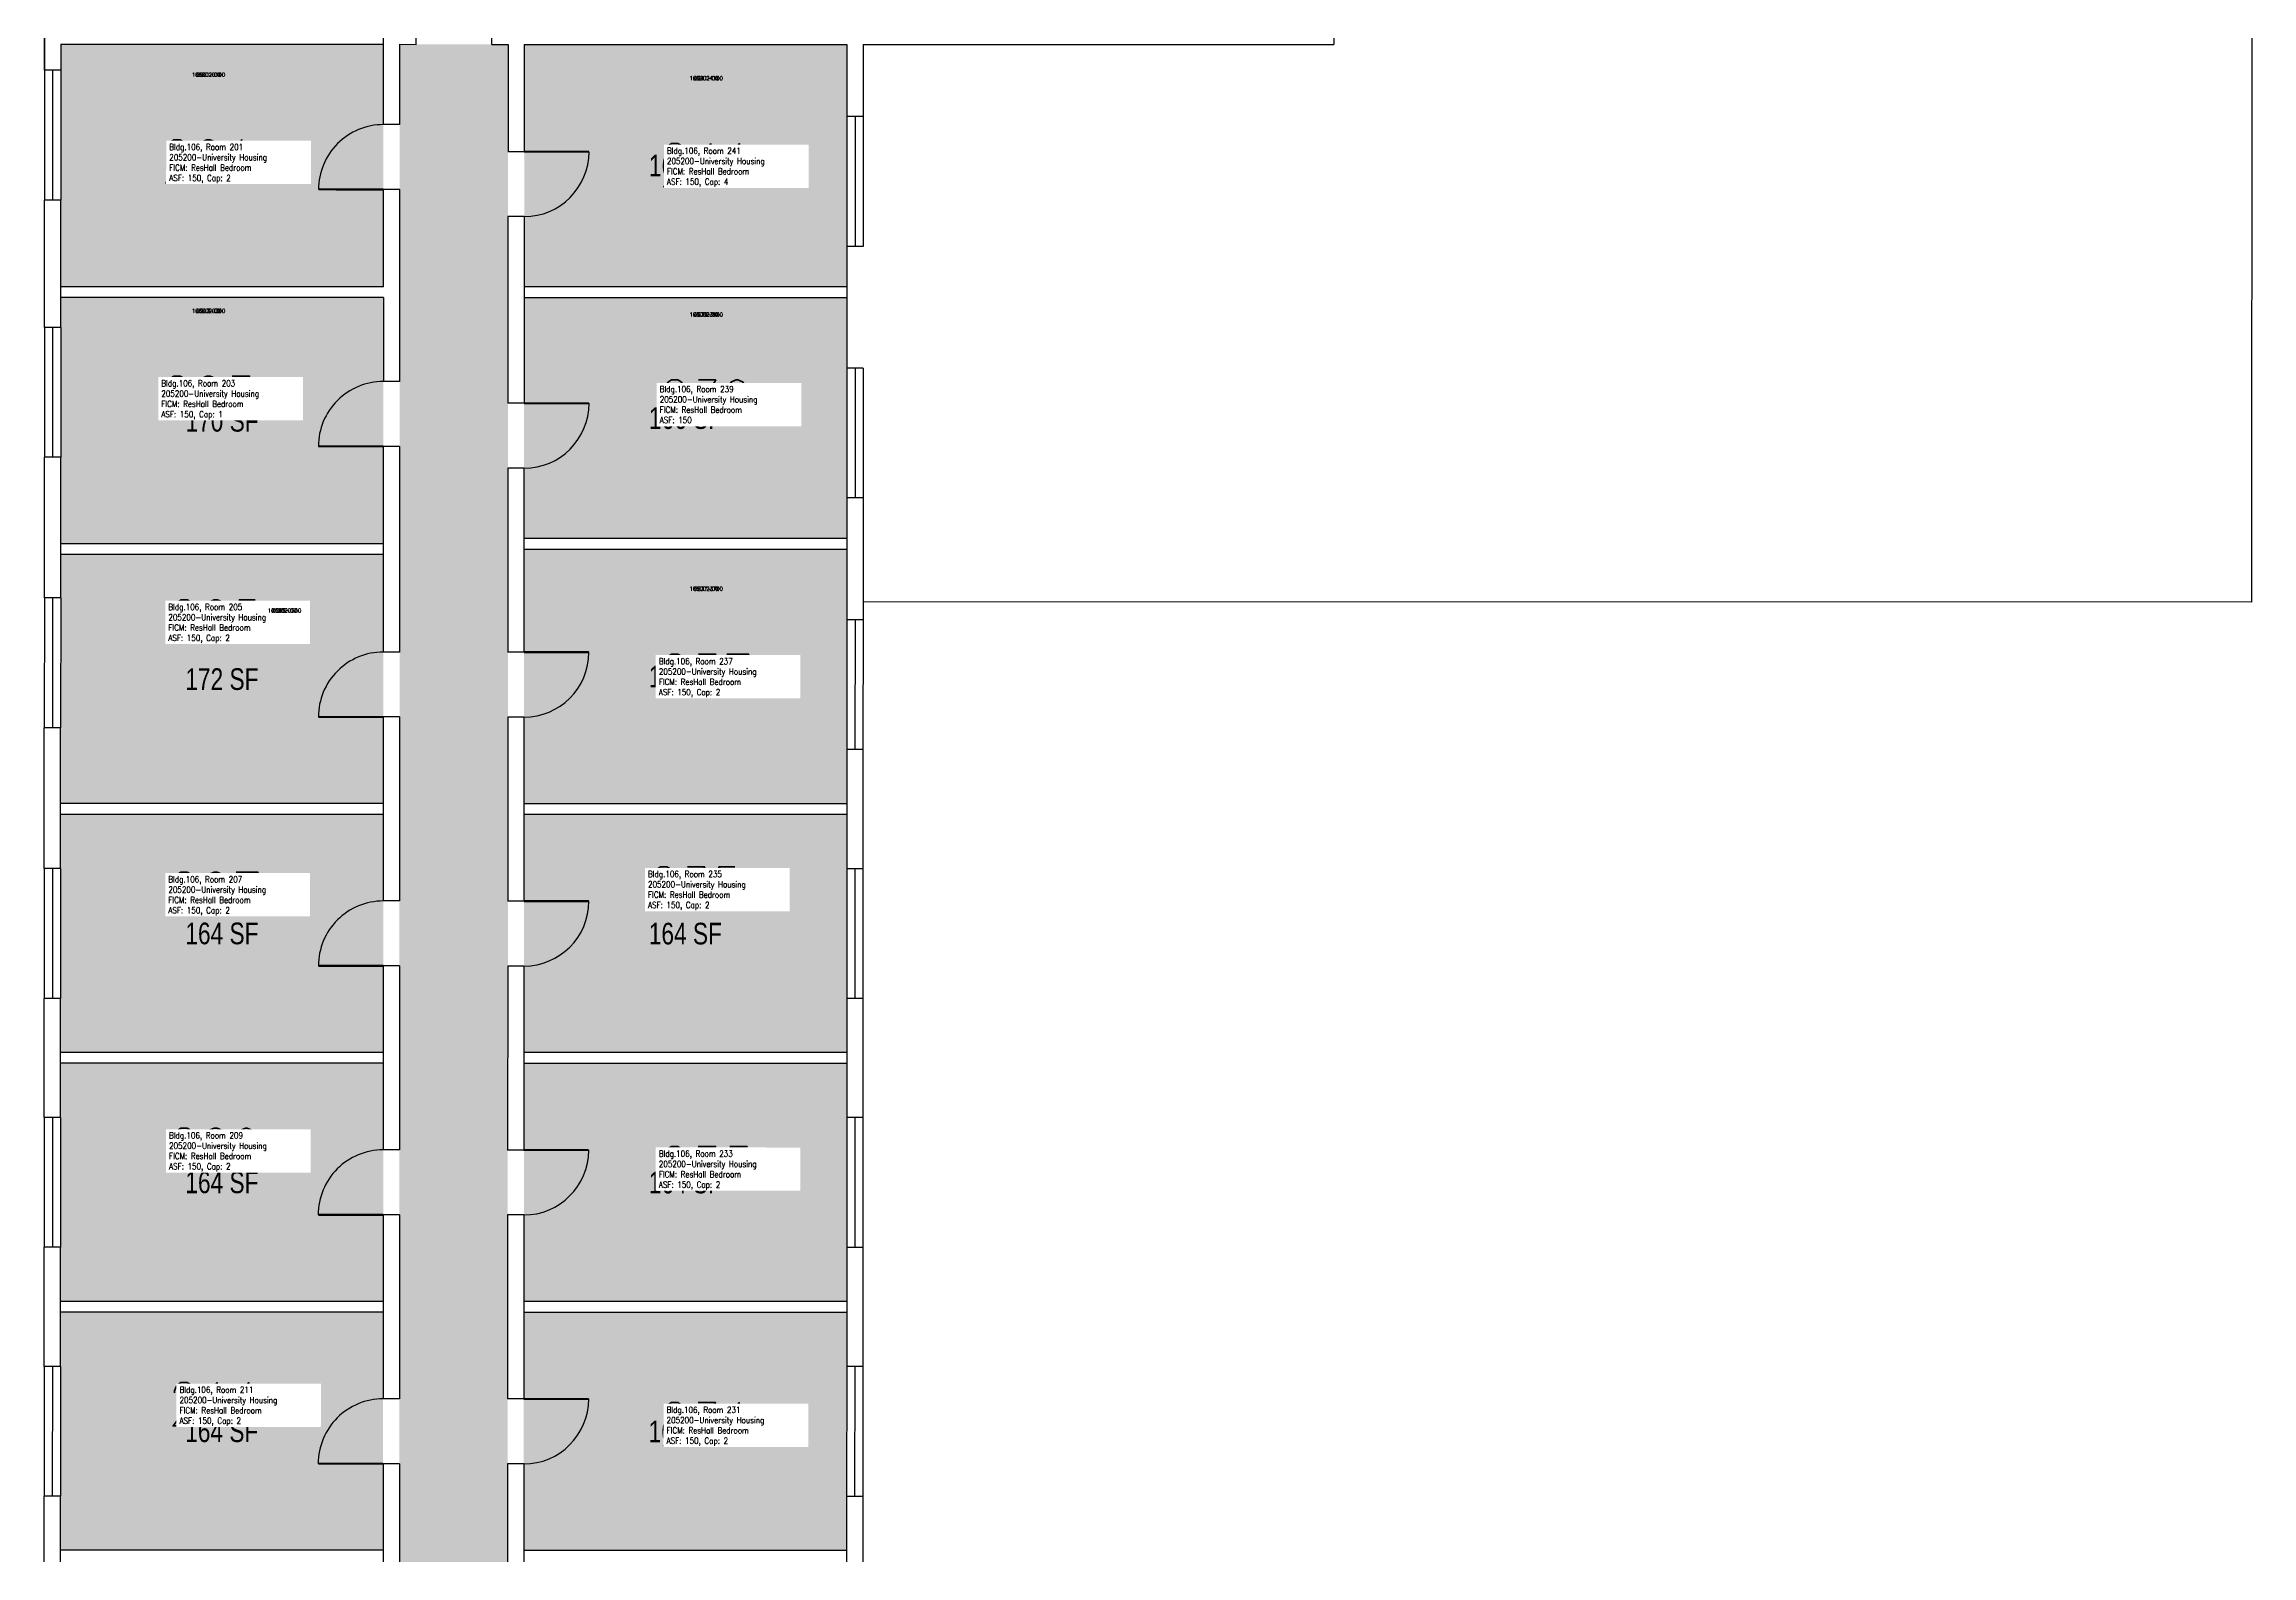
# Model space of a CAD drawing. Header units: inches. Extents: x -394 to 1225, y 0 to 3729.
# Drawn here: x 0 to 1225, y 938 to 1776 of the extents above; entities that cross this region are included whole.
import ezdxf
from ezdxf.enums import TextEntityAlignment as Align

# ---------------------------------------------------------------- set-up
doc = ezdxf.new("R2010")
doc.units = ezdxf.units.IN
doc.header["$LTSCALE"] = 0.25
doc.header["$MEASUREMENT"] = 0
for name, color, linetype in [('A-DOOR', 2, 'CONTINUOUS'), ('A-GLAZ', 1, 'CONTINUOUS'), ('A-GLAZ-SILL', 2, 'CONTINUOUS'), ('A-IDEN-RNUM', 7, 'CONTINUOUS'), ('A-IDEN-SNUM', 4, 'CONTINUOUS'), ('A-IDEN-VNUM', 4, 'CONTINUOUS'), ('A-ROOF', 2, 'CONTINUOUS'), ('A-WALL', 5, 'CONTINUOUS'), ('AREA-TEXT', 3, 'CONTINUOUS'), ('Rooms-Category-Color', 7, 'CONTINUOUS'), ('Rooms-College-Color', 7, 'CONTINUOUS'), ('Rooms-Department-Color', 7, 'CONTINUOUS'), ('Rooms-Division-Color', 7, 'CONTINUOUS'), ('Rooms-Information', 7, 'CONTINUOUS')]:
    doc.layers.add(name, color=color, linetype=linetype)
doc.styles.add('AREA', font='arial.ttf', dxfattribs={"width": 0.75, "height": 24})
doc.styles.add('ROOMSNUMBER', font='SIMPLEX.shx', dxfattribs={"height": 0.18})
doc.styles.add('ROOMVNUMBER', font='simplex.shx', dxfattribs={"width": 0.85})

msp = doc.modelspace()

# ---------------------------------------------------------------- hatches: boundary and pattern name
at = {"layer": 'Rooms-Category-Color', "true_color": 0x728ef3}
for points in [[(188.4, 1776), (9.4, 1776), (9.4, 1748), (9.4, 1676), (9.4, 1641.5), (188.4, 1641.5)], [(445.5, 1666.4), (445.5, 1738.4), (445.5, 1775.9), (266.5, 1775.9), (266.4, 1641.4), (445.4, 1641.4)], [(188.4, 1635.5), (9.4, 1635.5), (9.4, 1605.5), (9.4, 1533.5), (9.4, 1499), (188.3, 1499)], [(445.4, 1525.9), (445.4, 1597.9), (445.4, 1635.4), (266.4, 1635.4), (266.3, 1501.9), (445.4, 1501.9)], [(445.3, 1384.9), (445.4, 1456.9), (445.4, 1495.9), (266.3, 1495.9), (266.3, 1354.9), (445.3, 1354.9)], [(188.3, 1493), (9.4, 1493), (9.4, 1469), (9.3, 1397), (9.3, 1355), (188.3, 1355)], [(188.3, 1349), (9.3, 1349), (9.3, 1319), (9.3, 1247), (9.3, 1217), (188.3, 1217)], [(445.3, 1246.9), (445.3, 1318.9), (445.3, 1348.9), (266.3, 1348.9), (266.3, 1216.9), (445.3, 1216.9)], [(188.3, 1211), (9.3, 1211), (9.3, 1181), (9.3, 1109), (9.3, 1079), (188.2, 1079)], [(445.3, 1108.9), (445.3, 1180.9), (445.3, 1210.9), (266.3, 1210.9), (266.2, 1078.9), (445.3, 1078.9)], [(188.2, 1073), (9.3, 1073), (9.3, 1043), (9.2, 971), (9.2, 941), (188.2, 941)], [(445.2, 970.9), (445.3, 1042.9), (445.3, 1072.9), (266.2, 1072.9), (266.2, 940.9), (445.2, 940.9)]]:
    msp.add_hatch(color=171, dxfattribs=at).paths.add_polyline_path(points)
at = {"layer": 'Rooms-Category-Color', "true_color": 0xadadad}
msp.add_hatch(color=253, dxfattribs=at).paths.add_polyline_path([(257.5, 1775.9), (197.4, 1776), (197.4, 1773), (197, 154.9), (197, 154.9), (197, 9), (257, 8.9), (257.1, 526.9), (269.1, 526.9), (269.1, 555.9), (257.1, 555.9), (257.2, 564.9), (266.1, 564.9), (266.1, 559.9), (284.1, 559.9), (284.1, 622.9), (266.1, 622.9), (266.1, 617.9), (257.2, 617.9), (257.5, 1775.9)])
at = {"layer": 'Rooms-College-Color', "true_color": 0xadadad}
for points in [[(188.4, 1776), (9.4, 1776), (9.4, 1748), (9.4, 1676), (9.4, 1641.5), (188.4, 1641.5)], [(257.5, 1775.9), (197.4, 1776), (197.4, 1773), (197, 154.9), (197, 154.9), (197, 9), (257, 8.9), (257.1, 526.9), (269.1, 526.9), (269.1, 555.9), (257.1, 555.9), (257.2, 564.9), (266.1, 564.9), (266.1, 559.9), (284.1, 559.9), (284.1, 622.9), (266.1, 622.9), (266.1, 617.9), (257.2, 617.9), (257.5, 1775.9)], [(445.5, 1666.4), (445.5, 1738.4), (445.5, 1775.9), (266.5, 1775.9), (266.4, 1641.4), (445.4, 1641.4)], [(188.4, 1635.5), (9.4, 1635.5), (9.4, 1605.5), (9.4, 1533.5), (9.4, 1499), (188.3, 1499)], [(445.4, 1525.9), (445.4, 1597.9), (445.4, 1635.4), (266.4, 1635.4), (266.3, 1501.9), (445.4, 1501.9)], [(445.3, 1384.9), (445.4, 1456.9), (445.4, 1495.9), (266.3, 1495.9), (266.3, 1354.9), (445.3, 1354.9)], [(188.3, 1493), (9.4, 1493), (9.4, 1469), (9.3, 1397), (9.3, 1355), (188.3, 1355)], [(188.3, 1349), (9.3, 1349), (9.3, 1319), (9.3, 1247), (9.3, 1217), (188.3, 1217)], [(445.3, 1246.9), (445.3, 1318.9), (445.3, 1348.9), (266.3, 1348.9), (266.3, 1216.9), (445.3, 1216.9)], [(188.3, 1211), (9.3, 1211), (9.3, 1181), (9.3, 1109), (9.3, 1079), (188.2, 1079)], [(445.3, 1108.9), (445.3, 1180.9), (445.3, 1210.9), (266.3, 1210.9), (266.2, 1078.9), (445.3, 1078.9)], [(188.2, 1073), (9.3, 1073), (9.3, 1043), (9.2, 971), (9.2, 941), (188.2, 941)], [(445.2, 970.9), (445.3, 1042.9), (445.3, 1072.9), (266.2, 1072.9), (266.2, 940.9), (445.2, 940.9)]]:
    msp.add_hatch(color=253, dxfattribs=at).paths.add_polyline_path(points)
at = {"layer": 'Rooms-Department-Color', "true_color": 0x604aed}
for points in [[(188.4, 1776), (9.4, 1776), (9.4, 1748), (9.4, 1676), (9.4, 1641.5), (188.4, 1641.5)], [(445.5, 1666.4), (445.5, 1738.4), (445.5, 1775.9), (266.5, 1775.9), (266.4, 1641.4), (445.4, 1641.4)], [(188.4, 1635.5), (9.4, 1635.5), (9.4, 1605.5), (9.4, 1533.5), (9.4, 1499), (188.3, 1499)], [(445.4, 1525.9), (445.4, 1597.9), (445.4, 1635.4), (266.4, 1635.4), (266.3, 1501.9), (445.4, 1501.9)], [(445.3, 1384.9), (445.4, 1456.9), (445.4, 1495.9), (266.3, 1495.9), (266.3, 1354.9), (445.3, 1354.9)], [(188.3, 1493), (9.4, 1493), (9.4, 1469), (9.3, 1397), (9.3, 1355), (188.3, 1355)], [(188.3, 1349), (9.3, 1349), (9.3, 1319), (9.3, 1247), (9.3, 1217), (188.3, 1217)], [(445.3, 1246.9), (445.3, 1318.9), (445.3, 1348.9), (266.3, 1348.9), (266.3, 1216.9), (445.3, 1216.9)], [(188.3, 1211), (9.3, 1211), (9.3, 1181), (9.3, 1109), (9.3, 1079), (188.2, 1079)], [(445.3, 1108.9), (445.3, 1180.9), (445.3, 1210.9), (266.3, 1210.9), (266.2, 1078.9), (445.3, 1078.9)], [(188.2, 1073), (9.3, 1073), (9.3, 1043), (9.2, 971), (9.2, 941), (188.2, 941)], [(445.2, 970.9), (445.3, 1042.9), (445.3, 1072.9), (266.2, 1072.9), (266.2, 940.9), (445.2, 940.9)]]:
    msp.add_hatch(color=173, dxfattribs=at).paths.add_polyline_path(points)
at = {"layer": 'Rooms-Department-Color', "true_color": 0xacacac}
msp.add_hatch(color=253, dxfattribs=at).paths.add_polyline_path([(257.5, 1775.9), (197.4, 1776), (197.4, 1773), (197, 154.9), (197, 154.9), (197, 9), (257, 8.9), (257.1, 526.9), (269.1, 526.9), (269.1, 555.9), (257.1, 555.9), (257.2, 564.9), (266.1, 564.9), (266.1, 559.9), (284.1, 559.9), (284.1, 622.9), (266.1, 622.9), (266.1, 617.9), (257.2, 617.9), (257.5, 1775.9)])
at = {"layer": 'Rooms-Division-Color', "true_color": 0x604aed}
for points in [[(188.4, 1776), (9.4, 1776), (9.4, 1748), (9.4, 1676), (9.4, 1641.5), (188.4, 1641.5)], [(445.5, 1666.4), (445.5, 1738.4), (445.5, 1775.9), (266.5, 1775.9), (266.4, 1641.4), (445.4, 1641.4)], [(188.4, 1635.5), (9.4, 1635.5), (9.4, 1605.5), (9.4, 1533.5), (9.4, 1499), (188.3, 1499)], [(445.4, 1525.9), (445.4, 1597.9), (445.4, 1635.4), (266.4, 1635.4), (266.3, 1501.9), (445.4, 1501.9)], [(445.3, 1384.9), (445.4, 1456.9), (445.4, 1495.9), (266.3, 1495.9), (266.3, 1354.9), (445.3, 1354.9)], [(188.3, 1493), (9.4, 1493), (9.4, 1469), (9.3, 1397), (9.3, 1355), (188.3, 1355)], [(188.3, 1349), (9.3, 1349), (9.3, 1319), (9.3, 1247), (9.3, 1217), (188.3, 1217)], [(445.3, 1246.9), (445.3, 1318.9), (445.3, 1348.9), (266.3, 1348.9), (266.3, 1216.9), (445.3, 1216.9)], [(188.3, 1211), (9.3, 1211), (9.3, 1181), (9.3, 1109), (9.3, 1079), (188.2, 1079)], [(445.3, 1108.9), (445.3, 1180.9), (445.3, 1210.9), (266.3, 1210.9), (266.2, 1078.9), (445.3, 1078.9)], [(188.2, 1073), (9.3, 1073), (9.3, 1043), (9.2, 971), (9.2, 941), (188.2, 941)], [(445.2, 970.9), (445.3, 1042.9), (445.3, 1072.9), (266.2, 1072.9), (266.2, 940.9), (445.2, 940.9)]]:
    msp.add_hatch(color=173, dxfattribs=at).paths.add_polyline_path(points)
at = {"layer": 'Rooms-Division-Color', "true_color": 0xadadad}
msp.add_hatch(color=253, dxfattribs=at).paths.add_polyline_path([(257.5, 1775.9), (197.4, 1776), (197.4, 1773), (197, 154.9), (197, 154.9), (197, 9), (257, 8.9), (257.1, 526.9), (269.1, 526.9), (269.1, 555.9), (257.1, 555.9), (257.2, 564.9), (266.1, 564.9), (266.1, 559.9), (284.1, 559.9), (284.1, 622.9), (266.1, 622.9), (266.1, 617.9), (257.2, 617.9), (257.5, 1775.9)])

# ---------------------------------------------------------------- linework, layer by layer
at = {"layer": 'A-DOOR', "const_width": 1.2}
for points in [[(266.4, 1716.4), (302.4, 1716.4)], [(188.4, 1695.4), (152.4, 1695.5)], [(266.4, 1576.9), (302.4, 1576.9)], [(188.3, 1553), (152.3, 1553)], [(266.3, 1438.9), (302.3, 1438.9)], [(188.3, 1403), (152.3, 1403)], [(266.3, 1300.9), (302.3, 1300.9)], [(188.3, 1265), (152.3, 1265)], [(266.2, 1162.9), (302.2, 1162.9)], [(188.2, 1127), (152.2, 1127)], [(266.2, 1024.9), (302.2, 1024.9)], [(188.2, 989), (152.2, 989)]]:
    msp.add_lwpolyline(points, dxfattribs=at)
at = {"layer": 'A-DOOR'}
for centre, start, end in [((188.4, 1695.4), 89.9858, 179.9858), ((266.4, 1716.4), 269.9858, 359.9858), ((188.3, 1553), 89.9858, 179.9858), ((266.4, 1576.9), 269.9858, 359.9858), ((188.3, 1403), 89.9858, 179.9858), ((266.3, 1438.9), 269.9858, 359.9858), ((188.3, 1265), 89.9858, 179.9858), ((266.3, 1300.9), 269.9858, 359.9858), ((188.2, 1127), 89.9858, 179.9858), ((266.2, 1162.9), 269.9858, 359.9858), ((188.2, 989), 89.9858, 179.9858), ((266.2, 1024.9), 269.9858, 359.9858)]:
    msp.add_arc(centre, 36, start, end, dxfattribs=at)
at = {"layer": 'A-GLAZ'}
for p, q in [((4.9, 1761.5), (4.9, 1689.5)), ((449.9, 1735.9), (449.9, 1663.9)), ((4.9, 1689.5), (4.9, 1689.5)), ((449.9, 1663.9), (449.9, 1663.9)), ((4.9, 1619), (4.9, 1547)), ((449.9, 1596.4), (449.9, 1524.4)), ((4.9, 1547), (4.9, 1547)), ((4.9, 1469), (4.8, 1397)), ((449.9, 1456.9), (449.8, 1384.9)), ((4.8, 1319), (4.8, 1247)), ((449.8, 1318.9), (449.8, 1246.9)), ((4.8, 1181), (4.8, 1109)), ((449.8, 1180.9), (449.8, 1108.9)), ((4.8, 1043), (4.7, 971)), ((449.8, 1042.9), (449.7, 970.9))]:
    msp.add_line(p, q, dxfattribs=at)
at = {"layer": 'A-GLAZ-SILL'}
for p, q in [((0.4, 1761.5), (0.4, 1689.5)), ((9.4, 1761.5), (9.4, 1689.5)), ((445.4, 1735.9), (445.4, 1663.9)), ((454.4, 1735.9), (454.4, 1663.9)), ((0.4, 1619), (0.4, 1547)), ((9.4, 1619), (9.4, 1547)), ((445.4, 1596.4), (445.4, 1524.4)), ((454.4, 1596.4), (454.4, 1524.4)), ((0.4, 1469), (0.3, 1397)), ((9.4, 1469), (9.3, 1397)), ((445.4, 1456.9), (445.3, 1384.9)), ((454.4, 1456.9), (454.3, 1384.9)), ((0.3, 1319), (0.3, 1247)), ((9.3, 1319), (9.3, 1247)), ((445.3, 1318.9), (445.3, 1246.9)), ((454.3, 1318.9), (454.3, 1246.9)), ((0.3, 1181), (0.3, 1109)), ((9.3, 1181), (9.3, 1109)), ((445.3, 1180.9), (445.3, 1108.9)), ((454.3, 1180.9), (454.3, 1108.9)), ((0.3, 1043), (0.2, 971)), ((9.3, 1043), (9.2, 971)), ((445.3, 1042.9), (445.2, 970.9)), ((454.3, 1042.9), (454.2, 970.9))]:
    msp.add_line(p, q, dxfattribs=at)
at = {"layer": 'A-ROOF'}
for p, q in [((1224.5, 2090.7), (1224.4, 1466.7)), ((1224.4, 1466.7), (454.4, 1466.9))]:
    msp.add_line(p, q, dxfattribs=at)
at = {"layer": 'A-WALL'}
for p, q in [((188.4, 1731.4), (188.5, 2122)), ((715.5, 1913.8), (715.4, 1775.8)), ((0.4, 1761.5), (0.4, 1785)), ((0.4, 1785), (0.4, 1761.5)), ((9.4, 1776), (188.4, 1776)), ((9.4, 1776), (188.4, 1776)), ((9.4, 1776), (9.4, 1761.5)), ((197.4, 1776), (206.5, 1775.9)), ((197.4, 1731.4), (197.4, 1776)), ((206.5, 1775.9), (206.5, 1784.9)), ((248.5, 1775.9), (248.5, 1784.9)), ((248.5, 1775.9), (257.5, 1775.9)), ((257.5, 1775.9), (257.5, 1716.4)), ((266.5, 1775.9), (266.5, 1716.4)), ((266.5, 1775.9), (445.4, 1775.9)), ((445.4, 1775.9), (445.4, 1735.9)), ((445.5, 1775.9), (445.5, 1775.9)), ((454.4, 1775.9), (715.4, 1775.8)), ((454.4, 1775.9), (454.4, 1735.9)), ((9.4, 1761.5), (0.4, 1761.5)), ((197.4, 1731.4), (188.4, 1731.4)), ((454.4, 1735.9), (445.4, 1735.9)), ((266.5, 1716.4), (257.5, 1716.4)), ((188.4, 1641.5), (188.4, 1695.4)), ((197.4, 1695.4), (188.4, 1695.4)), ((197.4, 1589), (197.4, 1695.4)), ((0.4, 1619), (0.4, 1689.5)), ((9.4, 1689.5), (0.4, 1689.5)), ((9.4, 1619), (9.4, 1689.5)), ((266.4, 1680.4), (257.4, 1680.4)), ((257.4, 1680.4), (257.4, 1576.9)), ((266.4, 1680.4), (266.4, 1576.9)), ((454.4, 1663.9), (445.4, 1663.9)), ((445.4, 1663.9), (445.4, 1596.4)), ((188.4, 1641.5), (9.4, 1641.5)), ((445.4, 1641.4), (266.4, 1641.4)), ((188.4, 1635.5), (9.4, 1635.5)), ((188.4, 1635.5), (188.4, 1589)), ((445.4, 1635.4), (266.4, 1635.4)), ((9.4, 1619), (0.4, 1619)), ((454.4, 1596.4), (445.4, 1596.4)), ((197.4, 1589), (188.4, 1589)), ((266.4, 1576.9), (257.4, 1576.9)), ((0.4, 1469), (0.4, 1547)), ((9.4, 1547), (0.4, 1547)), ((9.4, 1469), (9.4, 1547)), ((188.3, 1553), (188.3, 1439)), ((197.3, 1553), (188.3, 1553)), ((197.3, 1553), (197.3, 1439)), ((266.3, 1540.9), (257.3, 1540.9)), ((257.3, 1540.9), (257.3, 1438.9)), ((266.3, 1540.9), (266.3, 1438.9)), ((454.4, 1524.4), (445.4, 1524.4)), ((445.4, 1524.4), (445.4, 1456.9)), ((454.4, 1524.4), (454.4, 1456.9)), ((188.3, 1499), (9.4, 1499)), ((445.4, 1501.9), (266.3, 1501.9)), ((445.4, 1495.9), (266.3, 1495.9)), ((188.3, 1493), (9.4, 1493)), ((9.4, 1469), (0.4, 1469)), ((454.3, 1456.9), (445.4, 1456.9)), ((197.3, 1439), (188.3, 1439)), ((266.3, 1438.9), (257.3, 1438.9)), ((0.3, 1319), (0.3, 1397)), ((9.3, 1397), (0.3, 1397)), ((9.3, 1319), (9.3, 1397)), ((197.3, 1403), (188.3, 1403)), ((188.3, 1403), (188.3, 1301)), ((197.3, 1403), (197.3, 1301)), ((266.3, 1402.9), (257.3, 1402.9)), ((257.3, 1402.9), (257.3, 1300.9)), ((266.3, 1402.9), (266.3, 1300.9)), ((454.3, 1384.9), (445.3, 1384.9)), ((445.3, 1384.9), (445.3, 1318.9)), ((454.3, 1384.9), (454.3, 1318.9)), ((188.3, 1355), (9.3, 1355)), ((188.3, 1349), (9.3, 1349)), ((445.3, 1354.9), (266.3, 1354.9)), ((445.3, 1348.9), (266.3, 1348.9)), ((9.3, 1319), (0.3, 1319)), ((454.3, 1318.9), (445.3, 1318.9)), ((197.3, 1301), (188.3, 1301)), ((266.3, 1300.9), (257.3, 1300.9)), ((188.3, 1265), (188.2, 1163)), ((197.3, 1265), (188.3, 1265)), ((197.3, 1265), (197.2, 1163)), ((257.3, 1264.9), (257.2, 1162.9)), ((266.3, 1264.9), (257.3, 1264.9)), ((266.3, 1264.9), (266.2, 1162.9)), ((9.3, 1247), (0.3, 1247)), ((0.3, 1181), (0.3, 1247)), ((9.3, 1181), (9.3, 1247)), ((454.3, 1246.9), (445.3, 1246.9)), ((445.3, 1246.9), (445.3, 1180.9)), ((454.3, 1246.9), (454.3, 1180.9)), ((188.3, 1217), (9.3, 1217)), ((445.3, 1216.9), (266.3, 1216.9)), ((188.3, 1211), (9.3, 1211)), ((445.3, 1210.9), (266.3, 1210.9)), ((9.3, 1181), (0.3, 1181)), ((454.3, 1180.9), (445.3, 1180.9)), ((197.2, 1163), (188.2, 1163)), ((266.2, 1162.9), (257.2, 1162.9)), ((197.2, 1127), (188.2, 1127)), ((188.2, 1127), (188.2, 1025)), ((197.2, 1127), (197.2, 1025)), ((266.2, 1126.9), (257.2, 1126.9)), ((257.2, 1126.9), (257.2, 1024.9)), ((266.2, 1126.9), (266.2, 1024.9)), ((0.3, 1043), (0.3, 1109)), ((9.3, 1109), (0.3, 1109)), ((9.3, 1043), (9.3, 1109)), ((454.3, 1108.9), (445.3, 1108.9)), ((445.3, 1108.9), (445.3, 1042.9)), ((454.3, 1108.9), (454.3, 1042.9)), ((188.2, 1079), (9.3, 1079)), ((445.3, 1078.9), (266.2, 1078.9)), ((188.2, 1073), (9.3, 1073)), ((445.3, 1072.9), (266.2, 1072.9)), ((9.3, 1043), (0.3, 1043)), ((454.3, 1042.9), (445.3, 1042.9)), ((197.2, 1025), (188.2, 1025)), ((266.2, 1024.9), (257.2, 1024.9)), ((197.2, 989), (188.2, 989)), ((188.2, 989), (188.2, 887)), ((197.2, 989), (197.2, 887)), ((266.2, 988.9), (257.2, 988.9)), ((257.2, 988.9), (257.2, 886.9)), ((266.2, 988.9), (266.2, 886.9)), ((9.2, 971), (0.2, 971)), ((0.2, 905), (0.2, 971)), ((9.2, 905), (9.2, 971)), ((454.2, 970.9), (445.2, 970.9)), ((445.2, 970.9), (445.2, 781.9)), ((454.2, 970.9), (454.2, 781.9)), ((188.2, 941), (9.2, 941)), ((445.2, 940.9), (266.2, 940.9))]:
    msp.add_line(p, q, dxfattribs=at)

# ---------------------------------------------------------------- texts
at = {"layer": 'A-IDEN-RNUM', "style": 'ROOMSNUMBER'}
for s, p in [('0201-00', (91.4, 1759.1)), ('0241-00', (367.4, 1757.1)), ('0203-00', (91.4, 1628.1)), ('0239-00', (367.4, 1626.1)), ('0237-00', (367.4, 1474.1)), ('0205-00', (133.5, 1462)), ('0207-00', (90.1, 1314.3)), ('0235-00', (356.1, 1317.2)), ('0209-00', (93.2, 1166)), ('0233-00', (365.2, 1155.9)), ('0211-00', (88.9, 1030.2)), ('0231-00', (360.9, 1019.1))]:
    msp.add_text(s, height=2.16, rotation=359.9858, dxfattribs=at).set_placement(p, align=Align.MIDDLE)
at = {"layer": 'A-IDEN-SNUM', "style": 'ROOMSNUMBER'}
for s, p in [('1060020100', (91.4, 1759.1)), ('1060024100', (367.4, 1757.1)), ('1060020300', (91.4, 1628.1)), ('1060023900', (367.4, 1626.1)), ('1060023700', (367.4, 1474.1)), ('1060020500', (133.5, 1462)), ('1060020700', (90.1, 1314.3)), ('1060023500', (356.1, 1317.2)), ('1060020900', (93.2, 1166)), ('1060023300', (365.2, 1155.9)), ('1060021100', (88.9, 1030.2)), ('1060023100', (360.9, 1019.1))]:
    msp.add_text(s, height=2.16, rotation=359.9858, dxfattribs=at).set_placement(p, align=Align.MIDDLE)
at = {"layer": 'A-IDEN-VNUM', "style": 'ROOMVNUMBER', "width": 0.85}
for s, p in [('201', (91.4, 1711)), ('241', (367.4, 1708.9)), ('203', (91.4, 1580)), ('239', (367.4, 1577.9)), ('205', (95.4, 1456)), ('237', (367.4, 1425.9)), ('207', (95.3, 1305)), ('235', (361.3, 1307.9)), ('209', (95.3, 1163)), ('233', (367.3, 1152.9)), ('211', (95.3, 1022)), ('231', (367.3, 1010.9))]:
    msp.add_text(s, height=24, rotation=359.9858, dxfattribs=at).set_placement(p, align=Align.MIDDLE)
at = {"layer": 'AREA-TEXT', "style": 'AREA', "width": 0.75}
for s, p in [('167 SF', (98.9, 1708.7)), ('167 SF', (355.9, 1708.7)), ('170 SF', (98.9, 1567.2)), ('166 SF', (355.9, 1568.7)), ('172 SF', (98.8, 1424)), ('175 SF', (355.8, 1425.4)), ('164 SF', (98.8, 1283)), ('164 SF', (355.8, 1282.9)), ('164 SF', (98.8, 1145)), ('164 SF', (355.8, 1144.9)), ('164 SF', (98.7, 1007)), ('164 SF', (355.7, 1006.9))]:
    msp.add_text(s, height=12, dxfattribs=at).set_placement(p, align=Align.MIDDLE_CENTER)

# ---------------------------------------------------------------- next in the draw order: texts
at = {"layer": 'Rooms-Information', "char_height": 3.429, "width": 76.8, "attachment_point": 7, "rotation": 359.9858, "style": 'ROOMVNUMBER', "bg_fill": 3, "box_fill_scale": 1.5, "bg_fill_color": 256, "bg_fill_true_color": 13158600, "bg_fill_transparency": 0}
for s, insert in [('Bldg.106, Room 201^M^J205200-University Housing^M^JFICM: ResHall Bedroom^M^JASF: 150, Cap: 2', (69.6, 1699)), ('Bldg.106, Room 241^M^J205200-University Housing^M^JFICM: ResHall Bedroom^M^JASF: 150, Cap: 4', (345.6, 1696.9)), ('Bldg.106, Room 203^M^J205200-University Housing^M^JFICM: ResHall Bedroom^M^JASF: 150, Cap: 1', (65.2, 1568)), ('Bldg.106, Room 239^M^J205200-University Housing^M^JFICM: ResHall Bedroom^M^JASF: 150', (341.6, 1565.9)), ('Bldg.106, Room 205^M^J205200-University Housing^M^JFICM: ResHall Bedroom^M^JASF: 150, Cap: 2', (69.1, 1444)), ('Bldg.106, Room 237^M^J205200-University Housing^M^JFICM: ResHall Bedroom^M^JASF: 150, Cap: 2', (341.1, 1413.9)), ('Bldg.106, Room 207^M^J205200-University Housing^M^JFICM: ResHall Bedroom^M^JASF: 150, Cap: 2', (69.1, 1293)), ('Bldg.106, Room 235^M^J205200-University Housing^M^JFICM: ResHall Bedroom^M^JASF: 150, Cap: 2', (335.1, 1295.9)), ('Bldg.106, Room 209^M^J205200-University Housing^M^JFICM: ResHall Bedroom^M^JASF: 150, Cap: 2', (69.5, 1151)), ('Bldg.106, Room 233^M^J205200-University Housing^M^JFICM: ResHall Bedroom^M^JASF: 150, Cap: 2', (341.1, 1140.9)), ('Bldg.106, Room 211^M^J205200-University Housing^M^JFICM: ResHall Bedroom^M^JASF: 150, Cap: 2', (75.3, 1010)), ('Bldg.106, Room 231^M^J205200-University Housing^M^JFICM: ResHall Bedroom^M^JASF: 150, Cap: 2', (345.4, 998.9))]:
    msp.add_mtext(s, dxfattribs=dict(at, insert=insert))

doc.saveas('drawing.dxf')
